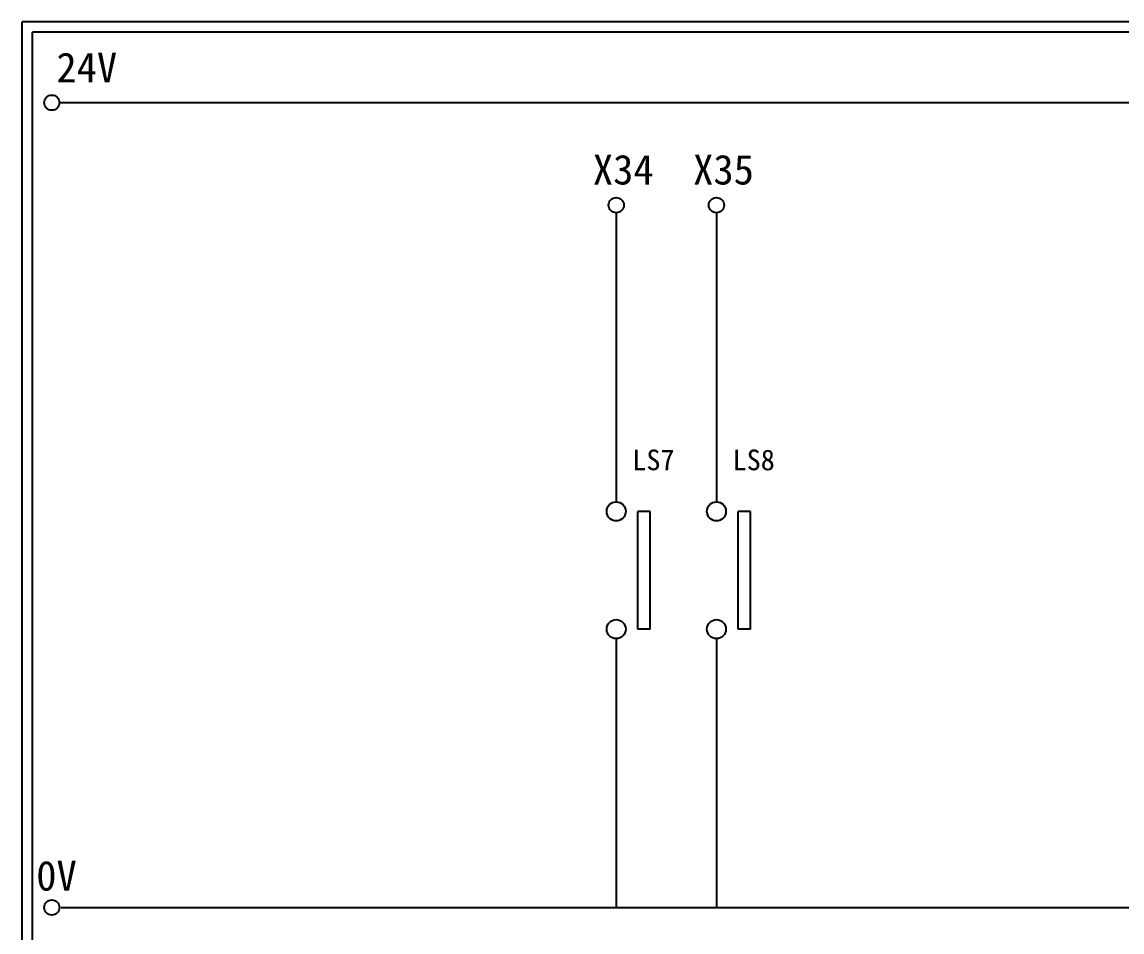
# Model space of a CAD drawing. Extents: x 325 to 612, y 3 to 207.
# Drawn here: x 325.3 to 458.2, y 97 to 207 of the extents above; entities that cross this region are included whole.
import ezdxf

# ---------------------------------------------------------------- set-up
doc = ezdxf.new("R2010")
doc.units = 0
doc.layers.get('0').update_dxf_attribs({"linetype": 'CONTINUOUS'})
doc.layers.add('圖框層', color=7, linetype='CONTINUOUS')
doc.layers.add('標尺寸層', color=3, linetype='CONTINUOUS')
doc.styles.add('STSL', font='kaiu.ttf')

msp = doc.modelspace()

# ---------------------------------------------------------------- linework, layer by layer
for p, q in [((401.21, 147.83), (399.7, 147.83)), ((413.32, 147.83), (411.82, 147.83)), ((401.21, 133.6), (399.7, 133.6)), ((413.32, 133.6), (411.82, 133.6))]:
    msp.add_line(p, q)
at = {"layer": '圖框層', "color": 7}
for p, q in [((612.32, 206.97), (325.32, 206.97)), ((325.32, 3), (325.32, 206.97)), ((611.07, 205.72), (326.57, 205.72)), ((326.57, 4.25), (326.57, 205.72))]:
    msp.add_line(p, q, dxfattribs=at)
at = {"layer": '標尺寸層', "color": 7}
for p, q in [((329.84, 197.22), (607.44, 197.22)), ((397.1, 183.91), (397.1, 148.99)), ((409.21, 183.91), (409.21, 148.99)), ((399.7, 133.6), (399.7, 147.83)), ((401.21, 133.6), (401.21, 147.83)), ((411.82, 133.6), (411.82, 147.83)), ((413.32, 133.6), (413.32, 147.83)), ((397.1, 132.46), (397.1, 99.96)), ((397.1, 132.45), (397.1, 99.96)), ((409.21, 132.46), (409.21, 99.96)), ((409.21, 132.45), (409.21, 99.96)), ((330.05, 99.96), (607.92, 99.96))]:
    msp.add_line(p, q, dxfattribs=at)
for centre, radius in [((328.92, 197.22), 0.92), ((397.1, 184.83), 0.92), ((409.21, 184.83), 0.92), ((397.1, 147.83), 1.15), ((409.21, 147.83), 1.15), ((397.1, 133.6), 1.15), ((409.21, 133.6), 1.15), ((328.92, 99.96), 0.92)]:
    msp.add_circle(centre, radius, dxfattribs=at)

# ---------------------------------------------------------------- texts
at = {"layer": '圖框層', "color": 4, "style": 'STSL'}
for s, height, p in [('24V', 3.6, (329.47, 199.68)), ('X34', 3.6, (394.28, 187.33)), ('X35', 3.6, (406.39, 187.33)), ('LS7', 2.5, (399.05, 152.8)), ('LS8', 2.5, (411.16, 152.8)), ('0V', 3.6, (327.04, 102))]:
    msp.add_text(s, height=height, dxfattribs=at).set_placement(p)

doc.saveas('drawing.dxf')
